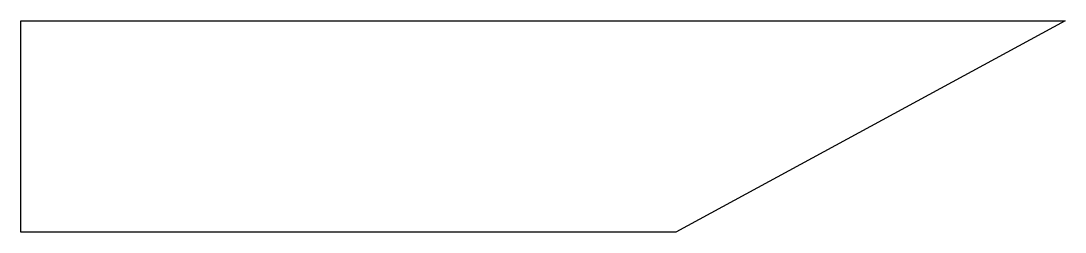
# Model space of a CAD drawing. Header units: millimetres. Extents: x 0 to 1483, y -150 to 150.
import ezdxf

# ---------------------------------------------------------------- set-up
doc = ezdxf.new("R2010")
doc.units = ezdxf.units.MM
doc.header["$LTSCALE"] = 10
doc.layers.add('MEMBERS', color=5, linetype='Continuous')

msp = doc.modelspace()

# ---------------------------------------------------------------- linework, layer by layer
at = {"layer": 'MEMBERS', "color": 3, "linetype": 'Continuous'}
for p, q in [((0, -150), (0, 150)), ((0, 150), (1483, 150)), ((1483, 150), (930.2, -150)), ((930.2, -150), (0, -150))]:
    msp.add_line(p, q, dxfattribs=at)

doc.saveas('drawing.dxf')
